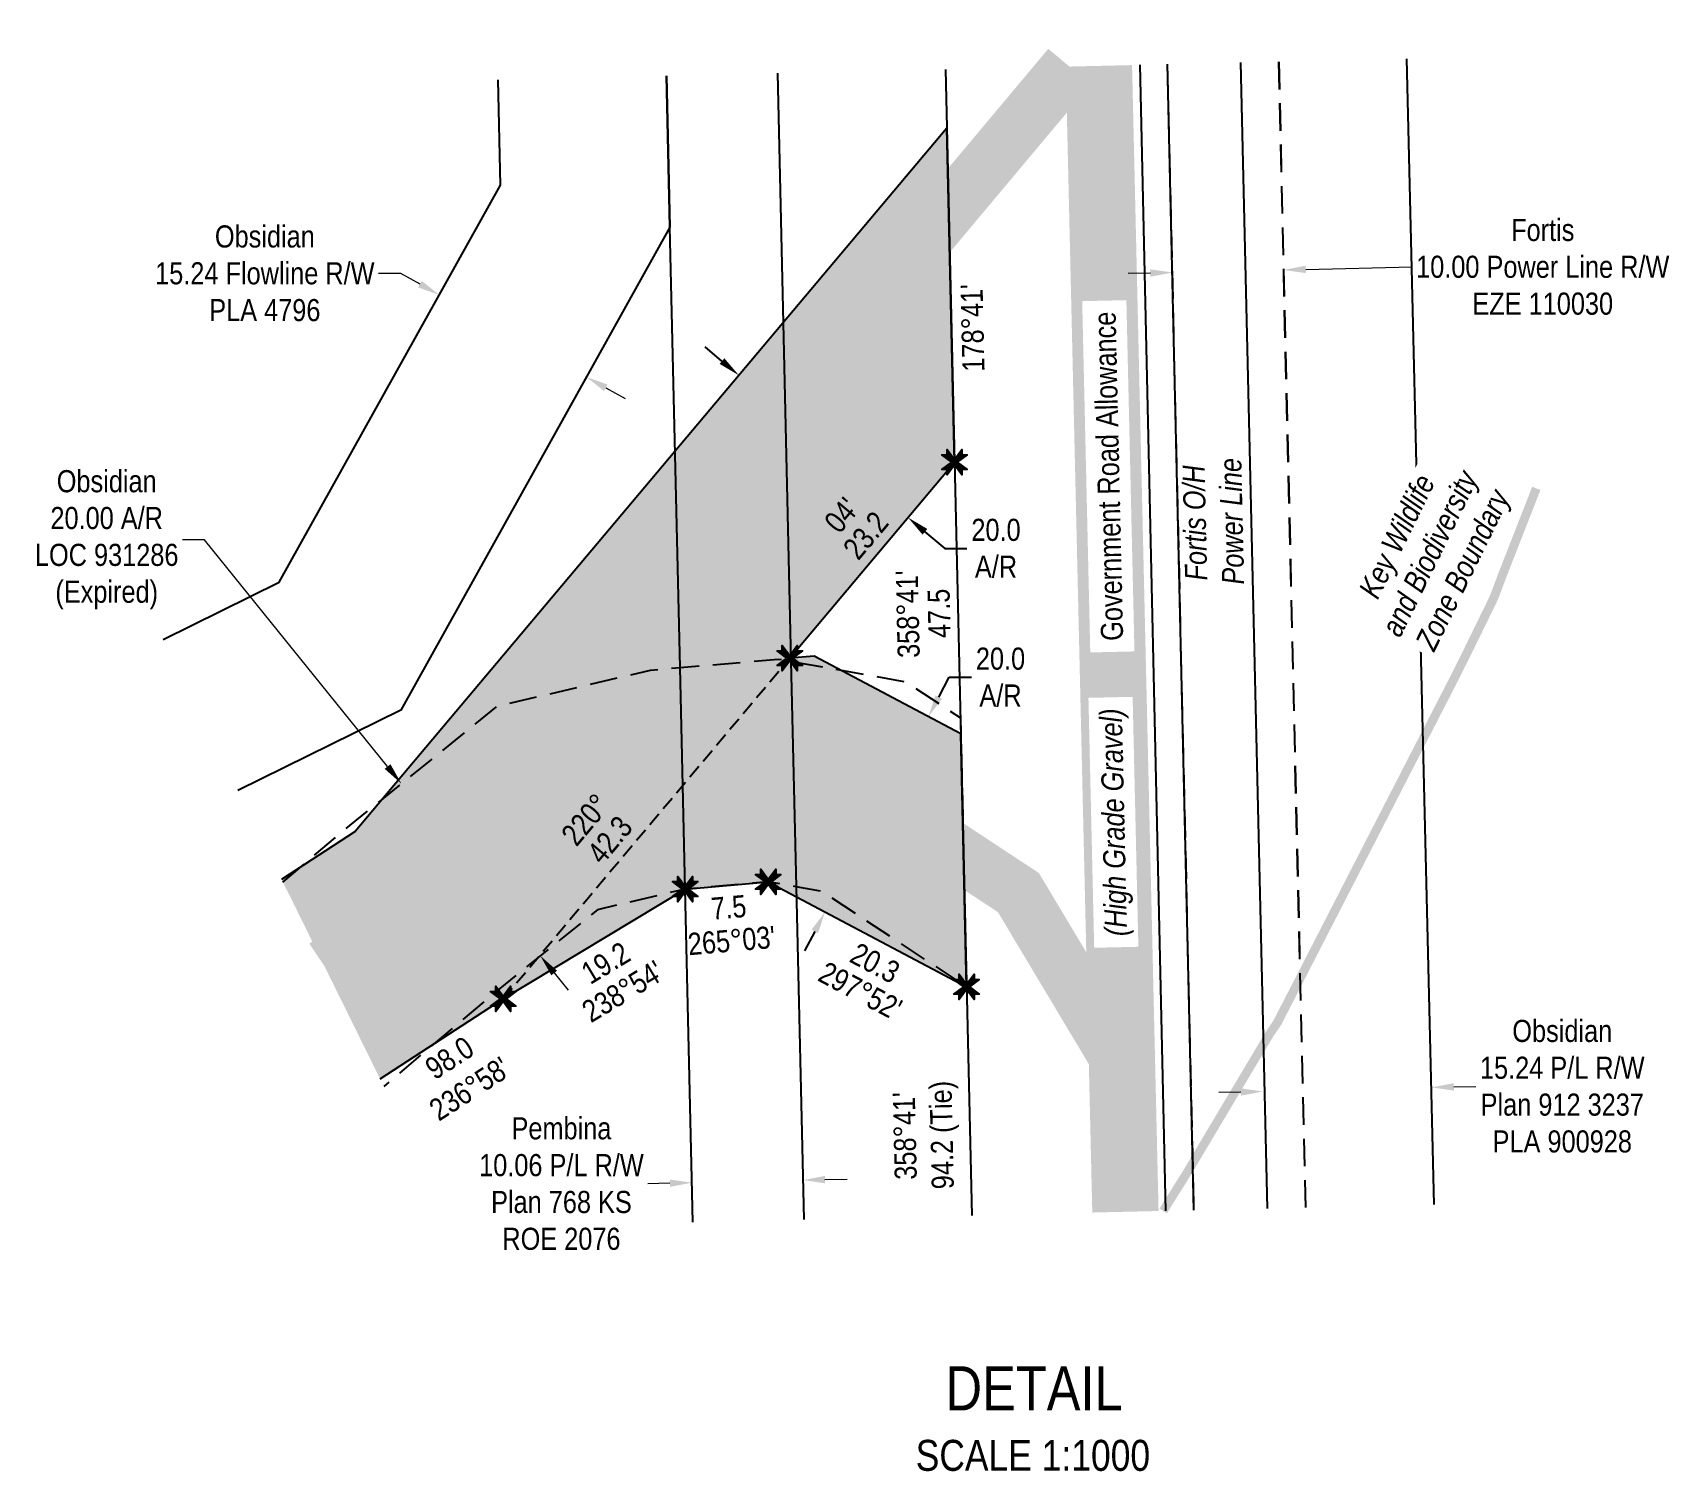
# Model space of a CAD drawing. Extents: x 615331 to 623228, y 5889375 to 5894697.
# Drawn here: x 619332 to 620073, y 5889550 to 5890201 of the extents above; entities that cross this region are included whole.
import ezdxf
from ezdxf.enums import TextEntityAlignment as Align

# ---------------------------------------------------------------- set-up
doc = ezdxf.new("R2010")
doc.units = 0
doc.header["$LTSCALE"] = 5
doc.header["$PDSIZE"] = 0.5
for name, pattern in [('DASHDOT2', [12.7, 6.35, -3.175, 0, -3.175]), ('foc-ACCESSROAD', [3.75, 2.5, -1.25]), ('foc-FLOWLINE', [3.75, 2.5, -1.25]), ('foc-TRAV', [1.875, 1.25, -0.625])]:
    doc.linetypes.add(name, pattern=pattern)
doc.layers.get('Defpoints').update_dxf_attribs({"color": 9})
for name, color, linetype in [('AS-POWER', 104, 'foc-POWER'), ('AS-POWER-T', 104, 'Continuous'), ('AS-ROADS', 254, 'Continuous'), ('AS-WILDLIFE', 131, 'DASHDOT2'), ('C-AR', 13, 'foc-ACCESSROAD'), ('C-RW', 13, 'Continuous'), ('DETAIL-T', 7, 'Continuous'), ('F-EZE', 190, 'foc-FLOWLINE'), ('F-RW', 190, 'Continuous'), ('F-VCE', 190, 'foc-FLOWLINE'), ('L-BD', 7, 'Continuous'), ('L-BD1', 253, 'Continuous'), ('L-MON', 1, 'Continuous'), ('L-ROAD-T', 7, 'Continuous'), ('L-SEC', 7, 'Continuous'), ('P-PROPOSED', 10, 'Continuous'), ('P-PROPOSED-H', 21, 'Continuous'), ('P-TRAV', 4, 'foc-TRAV'), ('P-TXT', 4, 'Continuous')]:
    doc.layers.add(name, color=color, linetype=linetype)
for name, color, linetype, lineweight in [('C-AR-T', 13, 'Continuous', 9), ('C-FLOWLINE-T', 13, 'Continuous', 9), ('C-RW-T', 13, 'Continuous', 9), ('F-EZE-T', 190, 'Continuous', 9), ('F-RW-T', 190, 'Continuous', 9), ('T-TEXT', 48, 'Continuous', 18)]:
    doc.layers.add(name, color=color, linetype=linetype, lineweight=lineweight)
doc.styles.add('100L', font='ARIALN.TTF', dxfattribs={"height": 11})
doc.styles.add('80CG', font='ARIALN.TTF', dxfattribs={"height": 10})
doc.styles.add('80L', font='ARIALN.TTF', dxfattribs={"height": 10})
doc.styles.add('80LS', font='ARIALNI.TTF', dxfattribs={"height": 10})
doc.styles.add('foc-LtypeFont', font='ARIALN.TTF', dxfattribs={"height": 7.35})
doc.linetypes.add('foc-POWER', pattern='A,6,-1,["P",foc-LtypeFont,S=0.2,R=0,X=-0.625,Y=-0.75],-1.24,4', length=12.24)
doc.dimstyles.new('Compass 5 000', dxfattribs={"dimscale": 5, "dimtxt": 9, "dimasz": 2, "dimexe": 0.2, "dimexo": 0.0625, "dimgap": 0.5, "dimtad": 0, "dimtih": 1, "dimtoh": 1, "dimzin": 0, "dimdsep": 46, "dimtxsty": '80CG', "dimcen": 0.1, "dimse1": 1, "dimse2": 1, "dimclrd": 256, "dimclrt": 256, "dimaunit": 1, "dimadec": 4, "dimazin": 0, "dimtfac": 0.06, "dimtofl": 0, "dimtmove": 0, "dimatfit": 1, "dimfxl": 0.2, "dimtolj": 1, "dimtzin": 0, "dimlwd": -1, "dimarcsym": 0})

# ---------------------------------------------------------------- blocks, each defined once
blk = doc.blocks.new('*D489')
at = {"layer": 'C-RW-T', "transparency": 16777216}
for p, q in [((619879.12, 5889721.58), (619869.13, 5889721.34)), ((619975.53, 5889723.92), (619985.53, 5889724.16))]:
    blk.add_line(p, q, dxfattribs=at)
for points in [[(619879.08, 5889723.25), (619879.16, 5889719.92), (619889.12, 5889721.83)], [(619975.49, 5889725.59), (619975.57, 5889722.25), (619965.54, 5889723.68)]]:
    blk.add_solid(points, dxfattribs=at)
at = {"layer": 'Defpoints', "color": 0, "transparency": 16777216}
for p in [(619887.85, 5889774.13), (619964.27, 5889775.98), (619965.54, 5889723.68)]:
    blk.add_point(p, dxfattribs=at)
at = {"layer": 'C-RW-T', "transparency": 16777216, "insert": (620024.62, 5889724.16), "char_height": 10, "attachment_point": 5, "style": '80CG'}
blk.add_mtext('\\A1;Obsidian\\P15.24 P/L R/W\\PPlan 912 3237\\PPLA 900928', dxfattribs=at)
blk = doc.blocks.new('TEMP')
h = blk.add_hatch(color=255)
h.dxf.hatch_style = 1
h.paths.add_polyline_path([(0, 0.25), (-0.67, 1.15), (-0.67, 0.67), (-1.15, 0.67), (-0.25, 0), (-1.15, -0.67), (-0.67, -0.67), (-0.67, -1.15), (0, -0.25), (0.67, -1.15), (0.67, -0.67), (1.15, -0.67), (0.25, 0), (1.15, 0.67), (0.67, 0.67), (0.67, 1.15)])
h.paths.add_polyline_path([(0.57, 0.85), (0.57, 0.57), (0.85, 0.57), (0.08, 0), (0.85, -0.57), (0.57, -0.57), (0.57, -0.85), (0, -0.08), (-0.57, -0.85), (-0.57, -0.57), (-0.85, -0.57), (-0.08, 0), (-0.85, 0.57), (-0.57, 0.57), (-0.57, 0.85), (0, 0.08)], flags=16)
h = blk.add_hatch(color=1)
h.dxf.hatch_style = 1
h.paths.add_polyline_path([(0, 0.08), (-0.57, 0.85), (-0.57, 0.57), (-0.85, 0.57), (-0.08, 0), (-0.85, -0.57), (-0.57, -0.57), (-0.57, -0.85), (0, -0.08), (0.57, -0.85), (0.57, -0.57), (0.85, -0.57), (0.08, 0), (0.85, 0.57), (0.57, 0.57), (0.57, 0.85)])
at = {"color": 1}
for p, q in [((-0.08, 0), (0.08, 0)), ((0, 0.08), (0, -0.08))]:
    blk.add_line(p, q, dxfattribs=at)
at = {"color": 255, "flags": 128}
blk.add_lwpolyline([(-0.25, 0), (-1.15, 0.67), (-0.67, 0.67), (-0.67, 1.15), (0, 0.25), (0.67, 1.15), (0.67, 0.67), (1.15, 0.67), (0.25, 0), (1.15, -0.67), (0.67, -0.67), (0.67, -1.15), (0, -0.25), (-0.67, -1.15), (-0.67, -0.67), (-1.15, -0.67)], close=True, dxfattribs=at)
at = {"color": 1, "flags": 128}
blk.add_lwpolyline([(-0.08, 0), (-0.85, 0.57), (-0.57, 0.57), (-0.57, 0.85), (0, 0.08), (0.57, 0.85), (0.57, 0.57), (0.85, 0.57), (0.08, 0), (0.85, -0.57), (0.57, -0.57), (0.57, -0.85), (0, -0.08), (-0.57, -0.85), (-0.57, -0.57), (-0.85, -0.57)], close=True, dxfattribs=at)
blk = doc.blocks.new('*D490')
at = {"layer": 'C-AR-T', "transparency": 16777216}
for p, q in [((619410.18, 5889971.5), (619400.18, 5889971.5)), ((619493, 5889868.88), (619410.18, 5889971.5)), ((619568.4, 5889775.45), (619574.68, 5889767.67))]:
    blk.add_line(p, q, dxfattribs=at)
for points in [[(619494.29, 5889869.93), (619491.7, 5889867.83), (619499.28, 5889861.1)], [(619569.69, 5889776.5), (619567.1, 5889774.4), (619562.12, 5889783.23)]]:
    blk.add_solid(points, dxfattribs=at)
at = {"layer": 'Defpoints', "color": 0, "transparency": 16777216}
for p in [(619499.28, 5889861.1), (619502.14, 5889863.41), (619564.98, 5889785.55)]:
    blk.add_point(p, dxfattribs=at)
at = {"layer": 'C-AR-T', "transparency": 16777216, "insert": (619365.88, 5889971.5), "char_height": 10, "attachment_point": 5, "style": '80CG', "bg_fill": 3, "box_fill_scale": 1.1, "bg_fill_color": 256, "bg_fill_true_color": 13158600, "bg_fill_transparency": 0}
blk.add_mtext('\\A1;Obsidian\\P20.00 A/R\\PLOC 931286\\P(Expired)', dxfattribs=at)
blk = doc.blocks.new('*D491')
at = {"layer": 'Defpoints', "color": 0, "transparency": 16777216}
for p in [(619680.41, 5889705.34), (619630.21, 5889704.19), (619630.76, 5889680.56)]:
    blk.add_point(p, dxfattribs=at)
at = {"layer": 'F-RW-T', "transparency": 16777216}
for p, q in [((619620.76, 5889680.33), (619610.76, 5889680.1)), ((619690.95, 5889681.95), (619700.94, 5889682.17))]:
    blk.add_line(p, q, dxfattribs=at)
for points in [[(619690.91, 5889683.61), (619690.98, 5889680.28), (619680.95, 5889681.72)], [(619620.72, 5889682), (619620.8, 5889678.67), (619630.76, 5889680.56)]]:
    blk.add_solid(points, dxfattribs=at)
at = {"layer": 'F-RW-T', "transparency": 16777216, "insert": (619571.68, 5889680.1), "char_height": 10, "attachment_point": 5, "style": '80CG'}
blk.add_mtext('\\A1;Pembina\\P10.06 P/L R/W\\PPlan 768 KS\\PROE 2076', dxfattribs=at)
blk = doc.blocks.new('*D492')
at = {"layer": 'C-FLOWLINE-T', "transparency": 16777216}
for p, q in [((619498.94, 5890092.03), (619488.94, 5890092.03)), ((619507.68, 5890087.16), (619498.94, 5890092.03)), ((619591.74, 5890040.3), (619600.48, 5890035.43))]:
    blk.add_line(p, q, dxfattribs=at)
for points in [[(619508.49, 5890088.61), (619506.87, 5890085.7), (619516.41, 5890082.29)], [(619592.56, 5890041.75), (619590.93, 5890038.84), (619583.01, 5890045.16)]]:
    blk.add_solid(points, dxfattribs=at)
at = {"layer": 'Defpoints', "color": 0, "transparency": 16777216}
for p in [(619516.41, 5890082.29), (619506.85, 5890065.14), (619573.45, 5890028.02)]:
    blk.add_point(p, dxfattribs=at)
at = {"layer": 'C-FLOWLINE-T', "transparency": 16777216, "insert": (619437.45, 5890092.03), "char_height": 10, "attachment_point": 5, "style": '80CG'}
blk.add_mtext('\\A1;Obsidian\\P15.24 Flowline R/W\\PPLA 4796', dxfattribs=at)
blk = doc.blocks.new('*D493')
at = {"layer": 'Defpoints', "color": 0, "transparency": 16777216}
for p in [(619651.99, 5890045.93), (619648.82, 5890042.16), (619725.35, 5889977.79)]:
    blk.add_point(p, dxfattribs=at)
at = {"layer": 'P-TXT', "transparency": 16777216}
for p, q in [((619644.34, 5890052.37), (619636.68, 5890058.8)), ((619736.18, 5889975.13), (619745.14, 5889967.59)), ((619745.14, 5889967.59), (619755.14, 5889967.59))]:
    blk.add_line(p, q, dxfattribs=at)
for points in [[(619645.41, 5890053.64), (619643.26, 5890051.09), (619651.99, 5890045.93)], [(619737.25, 5889976.4), (619735.1, 5889973.85), (619728.52, 5889981.57)]]:
    blk.add_solid(points, dxfattribs=at)
at = {"layer": 'P-TXT', "transparency": 16777216, "insert": (619768.35, 5889967.59), "char_height": 10, "attachment_point": 5, "style": '80CG'}
blk.add_mtext('\\A1;20.0\\PA/R', dxfattribs=at)
blk = doc.blocks.new('*D494')
at = {"layer": 'Defpoints', "color": 0, "transparency": 16777216}
for p in [(619737.76, 5889891.48), (619742.67, 5889888.89), (619695.91, 5889800.49)]:
    blk.add_point(p, dxfattribs=at)
at = {"layer": 'P-TXT', "transparency": 16777216}
for p, q in [((619742.44, 5889900.32), (619747.19, 5889909.3)), ((619747.19, 5889909.3), (619757.19, 5889909.3)), ((619686.34, 5889794.25), (619681.66, 5889785.41))]:
    blk.add_line(p, q, dxfattribs=at)
for points in [[(619740.97, 5889901.1), (619743.91, 5889899.55), (619737.76, 5889891.48)], [(619684.86, 5889795.03), (619687.81, 5889793.47), (619691.01, 5889803.09)]]:
    blk.add_solid(points, dxfattribs=at)
at = {"layer": 'P-TXT', "transparency": 16777216, "insert": (619770.39, 5889909.3), "char_height": 10, "attachment_point": 5, "style": '80CG'}
blk.add_mtext('\\A1;20.0\\PA/R', dxfattribs=at)
blk = doc.blocks.new('*D495')
at = {"layer": 'Defpoints', "color": 0, "transparency": 16777216}
for p in [(619848.13, 5890095.16), (619898.44, 5890096.34), (619898.5, 5890093.61)]:
    blk.add_point(p, dxfattribs=at)
at = {"layer": 'F-EZE-T', "transparency": 16777216}
for p, q in [((619838.19, 5890092.21), (619828.2, 5890091.97)), ((619908.5, 5890093.84), (619956.64, 5890094.97))]:
    blk.add_line(p, q, dxfattribs=at)
for points in [[(619838.16, 5890093.87), (619838.23, 5890090.54), (619848.19, 5890092.44)], [(619908.46, 5890095.51), (619908.54, 5890092.18), (619898.5, 5890093.61)]]:
    blk.add_solid(points, dxfattribs=at)
at = {"layer": 'F-EZE-T', "transparency": 16777216, "insert": (620015.78, 5890094.97), "char_height": 10, "attachment_point": 5, "style": '80CG'}
blk.add_mtext('\\A1;Fortis\\P10.00 Power Line R/W\\PEZE 110030', dxfattribs=at)

msp = doc.modelspace()

# ---------------------------------------------------------------- hatches: boundary and pattern name
at = {"layer": 'P-PROPOSED-H'}
h = msp.add_hatch(color=256, dxfattribs=at)
h.dxf.hatch_style = 1
h.paths.add_polyline_path([(619445.047, 5889817.829), (619489.607, 5889727.522), (619545.341, 5889763.761), (619627.707, 5889813.434), (619665.288, 5889816.692), (619755.05, 5889769.218), (619752.415, 5889883.736), (619686, 5889918.862), (619674.983, 5889917.907), (619678.618, 5889922.229), (619749.589, 5890006.614), (619746.111, 5890157.841), (619478.373, 5889839.498)])

# ---------------------------------------------------------------- linework, layer by layer
at = {"layer": 'AS-POWER', "flags": 128}
msp.add_lwpolyline([(619845.162, 5889667.828), (619833.584, 5890186.388)], dxfattribs=at)
at = {"layer": 'AS-ROADS', "flags": 128}
for points, const_width in [([(619826.918, 5889667.394), (619814.92, 5890185.959)], 30), ([(619464.51, 5889778.384), (619517.76, 5889813.996), (619582.042, 5889889.918), (619718.374, 5890086.37), (619801.584, 5890185.652)], 25), ([(619825.389, 5889733.448), (619778.485, 5889811.843), (619727.283, 5889845.605), (619674.496, 5889861.432), (619615.375, 5889863.542), (619565.756, 5889847.716), (619517.76, 5889813.996)], 25)]:
    msp.add_lwpolyline(points, dxfattribs=dict(at, const_width=const_width))
at = {"layer": 'AS-WILDLIFE', "const_width": 4, "flags": 128}
msp.add_lwpolyline([(620012.873, 5889994.761), (619997.439, 5889955.29), (619993.689, 5889945.291), (619980.252, 5889917.79), (619976.502, 5889910.29), (619907.127, 5889775.29), (619895.564, 5889752.79), (619892.127, 5889747.79), (619854.939, 5889685.29), (619844.008, 5889667.8)], dxfattribs=at)
at = {"layer": 'C-AR', "flags": 128}
msp.add_lwpolyline([(619445.647, 5889816.613), (619475.846, 5889842.189), (619542.908, 5889896.309), (619611.97, 5889912.497), (619616.149, 5889912.863), (619625.369, 5889913.667), (619669.794, 5889917.521), (619675.548, 5889916.497), (619727.413, 5889907.267), (619752.25, 5889890.902), (619755.05, 5889769.218), (619689.575, 5889812.369), (619677.896, 5889814.449), (619665.288, 5889816.692), (619627.707, 5889813.434), (619618.214, 5889811.192), (619587.971, 5889804.103), (619539.607, 5889765.063), (619491.276, 5889724.138)], dxfattribs=at)
at = {"layer": 'C-RW', "flags": 128}
for points in [[(619891.258, 5889668.924), (619879.179, 5890187.438)], [(619954.093, 5890189.162), (619966.421, 5889670.711)], [(619391.485, 5889926.382), (619443.923, 5889952.256), (619544.08, 5890131.92), (619542.981, 5890179.699)], [(619619.204, 5890181.454), (619620.782, 5890112.924), (619498.958, 5889894.387), (619425.224, 5889858.004)]]:
    msp.add_lwpolyline(points, dxfattribs=at)
at = {"layer": 'F-EZE', "flags": 128}
for points in [[(619857.95, 5889668.132), (619846.021, 5890186.675)], [(619896.31, 5890187.832), (619908.386, 5889669.331)]]:
    msp.add_lwpolyline(points, dxfattribs=at)
at = {"layer": 'F-RW', "flags": 128}
for points in [[(619631.166, 5889662.739), (619627.707, 5889813.434), (619625.369, 5889913.667), (619620.782, 5890112.924), (619619.204, 5890181.454)], [(619669.427, 5890182.61), (619675.548, 5889916.497), (619677.896, 5889814.449), (619681.359, 5889663.933)]]:
    msp.add_lwpolyline(points, dxfattribs=at)
at = {"layer": 'F-VCE', "flags": 128}
for points in [[(619857.95, 5889668.132), (619846.023, 5890186.675)], [(619896.194, 5890187.829), (619908.338, 5889669.33)]]:
    msp.add_lwpolyline(points, dxfattribs=at)
at = {"layer": 'L-SEC', "flags": 128}
for points in [[(619857.95, 5889668.132), (619846.021, 5890186.675)], [(619745.501, 5890184.361), (619757.429, 5889665.742)]]:
    msp.add_lwpolyline(points, dxfattribs=at)
at = {"layer": 'P-PROPOSED', "flags": 128}
for points in [[(619674.983, 5889917.907), (619678.618, 5889922.229), (619749.589, 5890006.614), (619746.111, 5890157.841), (619478.373, 5889839.498), (619445.047, 5889817.829)], [(619489.607, 5889727.522), (619545.341, 5889763.761), (619627.707, 5889813.434), (619665.288, 5889816.692), (619755.05, 5889769.218), (619752.415, 5889883.736), (619686, 5889918.862), (619674.983, 5889917.907)]]:
    msp.add_lwpolyline(points, dxfattribs=at)
at = {"layer": 'P-TRAV', "flags": 128}
msp.add_lwpolyline([(619545.341, 5889763.761), (619674.983, 5889917.907)], dxfattribs=at)

# ---------------------------------------------------------------- block references
at = {"layer": 'L-MON', "xscale": 5, "yscale": 5, "zscale": 5}
for p in [(619749.589, 5890006.614), (619674.983, 5889917.907), (619627.707, 5889813.434), (619665.288, 5889816.692), (619755.05, 5889769.218)]:
    msp.add_blockref('TEMP', p, dxfattribs=at)

# ---------------------------------------------------------------- texts
at = {"layer": 'AS-POWER-T', "insert": (619854.002, 5889950.38), "char_height": 10, "attachment_point": 1, "rotation": 91.317634, "style": '100L'}
msp.add_mtext_dynamic_manual_height_columns('\\pi2.5534;{\\fArial Narrow|b0|i1|c0|p34;Fortis O/H\\P\\pi0.32626;Power Line}', width=57.1191, gutter_width=55, heights=[0], dxfattribs=at)
at = {"layer": 'DETAIL-T', "color": 3, "insert": (619589.267, 5889597.501), "char_height": 20, "width": 390.0592, "attachment_point": 1, "style": '80CG'}
msp.add_mtext('\\pi156.22;DETAIL\\P\\pi142.74;{\\H0.7x;SCALE 1:1000}', dxfattribs=at)
at = {"layer": 'L-BD', "style": '80L'}
for s, rotation, p in [("178°41'", 91.3176, (619757.719, 5890067.383)), ("358°41'", 91.3179, (619728.388, 5889937.847)), ('47.5', 91.3179, (619742.634, 5889938.174))]:
    msp.add_text(s, height=10, rotation=rotation, dxfattribs=at).set_placement(p, align=Align.MIDDLE)
at = {"layer": 'L-BD', "insert": (619518.282, 5889741.254), "char_height": 10, "width": 39.70605, "attachment_point": 2, "rotation": 33.0327, "style": '80L'}
msp.add_mtext("98.0 236°58'", dxfattribs=at)
at = {"layer": 'L-BD1', "style": '80L'}
for s, rotation, p in [("04'", 49.9349, (619698.477, 5889982.678)), ('23.2', 49.9349, (619709.383, 5889973.506)), ('42.3', 49.9349, (619593.519, 5889835.742)), ('7.5', 4.9534, (619647.361, 5889805.1)), ("265°03'", 4.9534, (619648.656, 5889790.156)), ('19.2', 31.0933, (619591.688, 5889780.034)), ('20.3', 332.1269, (619713.645, 5889780.001)), ("238°54'", 31.0933, (619599.434, 5889767.19)), ("297°52'", 332.1269, (619706.983, 5889767.404))]:
    msp.add_text(s, height=10, rotation=rotation, dxfattribs=at).set_placement(p, align=Align.MIDDLE)

# ---------------------------------------------------------------- dimensions: what is measured, and where the dimension line sits
at = {"layer": 'C-FLOWLINE-T'}
dim = msp.add_aligned_dim(p1=(619573.45, 5890028.015), p2=(619506.853, 5890065.141), distance=-19.634, text='Obsidian\\P15.24 Flowline R/W\\PPLA 4796', dimstyle='Compass 5 000', dxfattribs=at)
dim.commit()
dim.dimension.update_dxf_attribs({"geometry": '*D492', "text_midpoint": (619437.45, 5890092.028)})
at = {"layer": 'C-RW-T'}
dim = msp.add_aligned_dim(p1=(619887.852, 5889774.126), p2=(619964.268, 5889775.978), distance=-52.315, text='Obsidian\\P15.24 P/L R/W\\PPlan 912 3237\\PPLA 900928', dimstyle='Compass 5 000', dxfattribs=at)
dim.commit()
dim.dimension.update_dxf_attribs({"geometry": '*D489', "text_midpoint": (620024.616, 5889724.162)})
at = {"layer": 'F-RW-T'}
dim = msp.add_linear_dim(base=(619630.757, 5889680.564), p1=(619680.406, 5889705.343), p2=(619630.214, 5889704.191), angle=181.315051, text='Pembina\\P10.06 P/L R/W\\PPlan 768 KS\\PROE 2076', dimstyle='Compass 5 000', dxfattribs=at)
dim.commit()
dim.dimension.update_dxf_attribs({"geometry": '*D491', "text_midpoint": (619571.676, 5889680.105), "dimtype": 161})
at = {"layer": 'P-TXT'}
for base, p1, p2, angle, picture, middle in [((619651.991, 5890045.931), (619725.347, 5889977.79), (619648.815, 5890042.155), 139.934921, '*D493', (619768.35, 5889967.586)), ((619737.765, 5889891.485), (619695.914, 5889800.494), (619742.665, 5889888.893), 62.126889, '*D494', (619770.394, 5889909.303))]:
    dim = msp.add_linear_dim(base=base, p1=p1, p2=p2, angle=angle, text='20.0\\PA/R', dimstyle='Compass 5 000', dxfattribs=at)
    dim.commit()
    dim.dimension.update_dxf_attribs({"geometry": picture, "text_midpoint": middle, "dimtype": 161})

# ---------------------------------------------------------------- next in the draw order: texts
at = {"layer": 'AS-WILDLIFE', "insert": (619927.135, 5889938.254), "char_height": 10, "attachment_point": 1, "rotation": 63.958279, "style": '80L', "bg_fill": 3, "box_fill_scale": 1.1, "bg_fill_color": 256, "bg_fill_transparency": 0}
msp.add_mtext_dynamic_manual_height_columns('\\pi11.332;{\\fArial Narrow|b0|i1|c0|p34;Key Wildlife \\P\\pi0.30239;and Biodiversity\\P\\pi1.4586;Zone Boundary}', width=81.66889, gutter_width=50, heights=[0], dxfattribs=at)
at = {"layer": 'L-BD', "insert": (619722.07, 5889701.593), "char_height": 10, "width": 54.79986, "attachment_point": 2, "rotation": 91.3176, "style": '80L', "bg_fill": 3, "box_fill_scale": 1.1, "bg_fill_color": 256, "bg_fill_transparency": 0}
msp.add_mtext("358°41' 94.2 (Tie)", dxfattribs=at)
at = {"layer": 'L-ROAD-T', "insert": (619814.177, 5890000.11), "char_height": 10, "width": 149.00409, "attachment_point": 2, "rotation": 91.317778, "style": '80L', "bg_fill": 2}
msp.add_mtext('Government Road Allowance', dxfattribs=at)
at = {"layer": 'T-TEXT', "insert": (619816.48, 5889843.524), "char_height": 10, "width": 103.13779, "attachment_point": 2, "rotation": 91.317778, "style": '80LS', "bg_fill": 2}
msp.add_mtext('(High Grade Gravel)', dxfattribs=at)

# ---------------------------------------------------------------- next in the draw order: dimensions: what is measured, and where the dimension line sits
at = {"layer": 'C-AR-T'}
dim = msp.add_linear_dim(base=(619499.278, 5889861.099), p1=(619564.983, 5889785.547), p2=(619502.144, 5889863.412), angle=128.904273, text='Obsidian\\P20.00 A/R\\PLOC 931286\\P(Expired)', dimstyle='Compass 5 000', override={"dimtfill": 1}, dxfattribs=at)
dim.commit()
dim.dimension.update_dxf_attribs({"geometry": '*D490', "text_midpoint": (619365.883, 5889971.497), "dimtype": 161})

# ---------------------------------------------------------------- next in the draw order: block references
at = {"layer": 'L-MON', "xscale": 5, "yscale": 5, "zscale": 5}
msp.add_blockref('TEMP', (619545.341, 5889763.761), dxfattribs=at)

# ---------------------------------------------------------------- next in the draw order: texts
at = {"layer": 'L-BD1', "style": '80L'}
msp.add_text('220°', height=10, rotation=49.9349, dxfattribs=at).set_placement((619582.613, 5889844.914), align=Align.MIDDLE)

# ---------------------------------------------------------------- next in the draw order: dimensions: what is measured, and where the dimension line sits
at = {"layer": 'F-EZE-T'}
dim = msp.add_linear_dim(base=(619898.504, 5890093.612), p1=(619848.128, 5890095.163), p2=(619898.441, 5890096.335), angle=1.334194, text='Fortis\\P10.00 Power Line R/W\\PEZE 110030', dimstyle='Compass 5 000', dxfattribs=at)
dim.commit()
dim.dimension.update_dxf_attribs({"geometry": '*D495', "text_midpoint": (620015.783, 5890094.966), "dimtype": 161})

doc.saveas('drawing.dxf')
